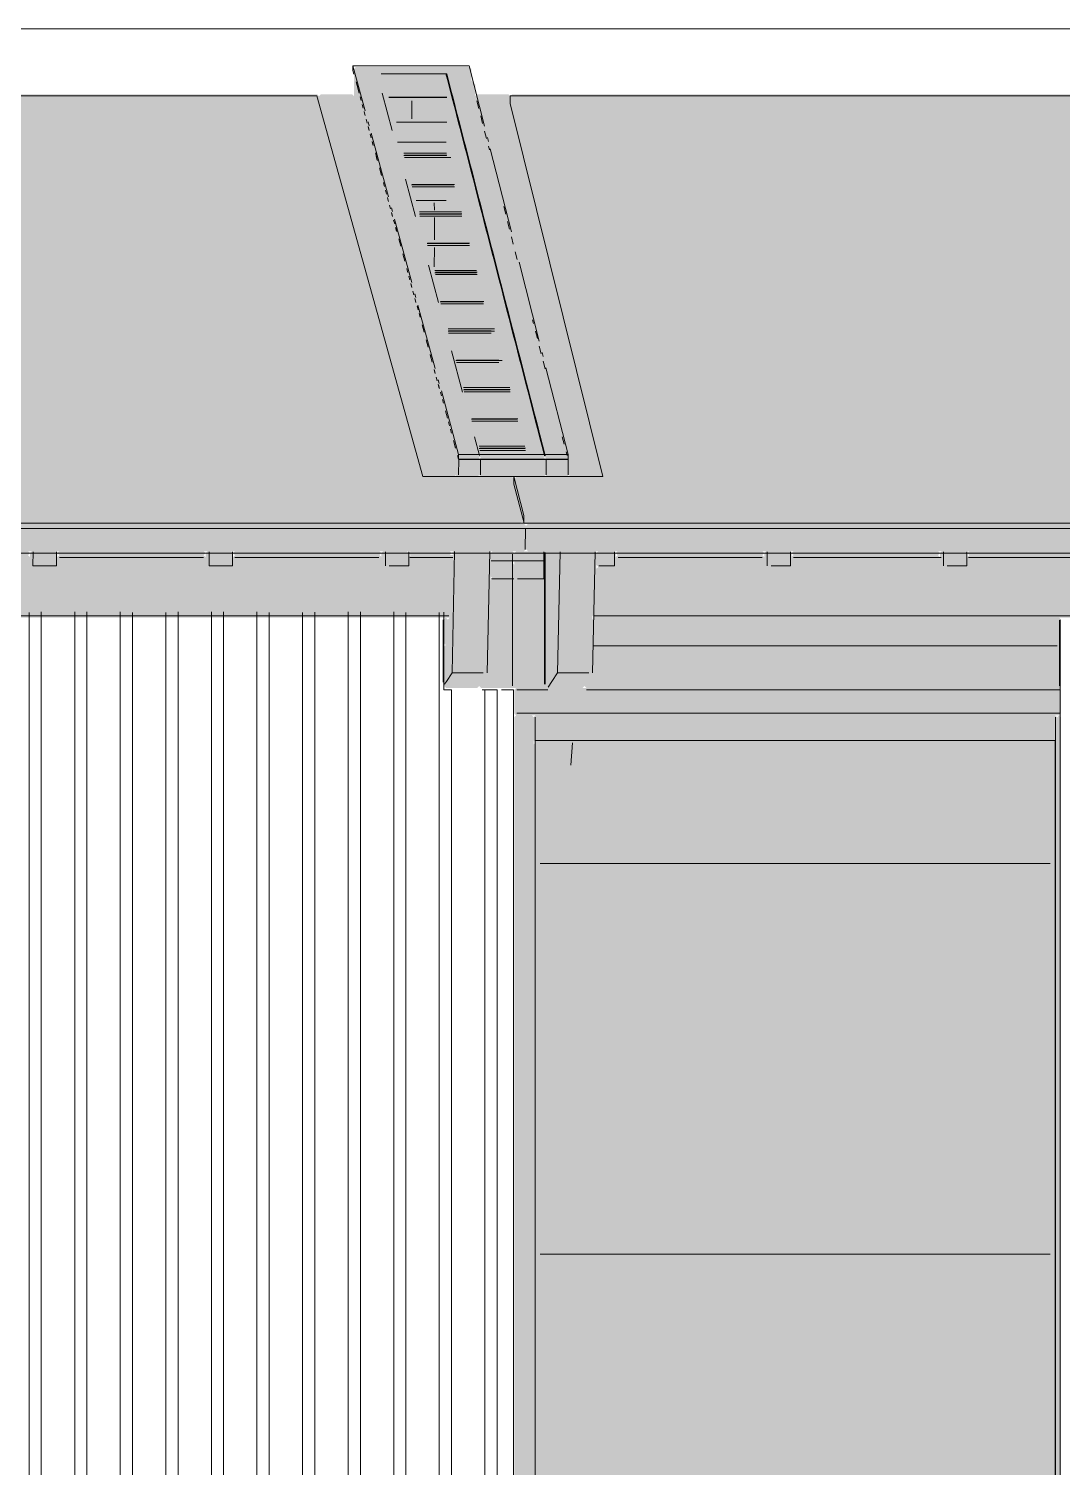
# Model space of a CAD drawing. Header units: millimetres. Extents: x 0 to 84100, y 0 to 59400.
# Drawn here: x 33531 to 36177, y 47401 to 51084 of the extents above; entities that cross this region are included whole.
import ezdxf

# ---------------------------------------------------------------- set-up
doc = ezdxf.new("R2010")
doc.units = ezdxf.units.MM
doc.layers.add('10_見えがかり', color=7, linetype='Continuous', lineweight=13)
doc.layers.add('12_見えがかり（ガラス）', color=5, linetype='Continuous', lineweight=9)

msp = doc.modelspace()

# ---------------------------------------------------------------- hatches: boundary and pattern name
at = {"layer": '10_見えがかり', "true_color": 0xbdbdbd}
for points in [[(34684.3, 49941.6), (34679.3, 49936.6), (34629.3, 49936.6), (34624.3, 49941.6), (34624.3, 49961.6), (34614.3, 49971.6), (34614.3, 50001.6), (34604.3, 50011.6), (34604.3, 50041.6), (34594.3, 50051.6), (34594.3, 50071.6), (34584.3, 50081.6), (34584.3, 50111.6), (34574.3, 50121.6), (34574.3, 50151.6), (34564.3, 50161.6), (34564.3, 50181.6), (34554.3, 50191.6), (34554.3, 50221.6), (34544.3, 50231.6), (34544.3, 50261.6), (34534.3, 50271.6), (34534.3, 50291.6), (34524.3, 50301.6), (34524.3, 50331.6), (34514.3, 50341.6), (34514.3, 50371.6), (34504.3, 50381.6), (34504.3, 50401.6), (34494.3, 50411.6), (34494.3, 50441.6), (34484.3, 50451.6), (34484.3, 50481.6), (34474.3, 50491.6), (34474.3, 50511.6), (34464.3, 50521.6), (34464.3, 50551.6), (34454.3, 50561.6), (34454.3, 50591.6), (34444.3, 50601.6), (34444.3, 50621.6), (34434.3, 50631.6), (34434.3, 50661.6), (34424.3, 50671.6), (34424.3, 50701.6), (34414.3, 50711.6), (34414.3, 50731.6), (34404.3, 50741.6), (34404.3, 50771.6), (34394.3, 50781.6), (34394.3, 50811.6), (34384.3, 50821.6), (34384.3, 50841.6), (34374.3, 50851.6), (34374.3, 50881.6), (34364.3, 50891.6), (34364.3, 50951.6), (34374.3, 50941.6), (34374.3, 50911.6), (34384.3, 50901.6), (34384.3, 50881.6), (34394.3, 50871.6), (34394.3, 50841.6), (34404.3, 50831.6), (34404.3, 50801.6), (34414.3, 50791.6), (34414.3, 50771.6), (34424.3, 50761.6), (34424.3, 50731.6), (34434.3, 50721.6), (34434.3, 50691.6), (34444.3, 50681.6), (34444.3, 50661.6), (34454.3, 50651.6), (34454.3, 50621.6), (34464.3, 50611.6), (34464.3, 50581.6), (34474.3, 50571.6), (34474.3, 50551.6), (34484.3, 50541.6), (34484.3, 50511.6), (34494.3, 50501.6), (34494.3, 50471.6), (34504.3, 50461.6), (34504.3, 50441.6), (34514.3, 50431.6), (34514.3, 50401.6), (34524.3, 50391.6), (34524.3, 50361.6), (34534.3, 50351.6), (34534.3, 50331.6), (34544.3, 50321.6), (34544.3, 50291.6), (34554.3, 50281.6), (34554.3, 50251.6), (34564.3, 50241.6), (34564.3, 50221.6), (34574.3, 50211.6), (34574.3, 50181.6), (34584.3, 50171.6), (34584.3, 50141.6), (34594.3, 50131.6), (34594.3, 50111.6), (34604.3, 50101.6), (34604.3, 50071.6), (34614.3, 50061.6), (34614.3, 50031.6), (34624.3, 50021.6), (34624.3, 49991.6), (34629.3, 49986.6), (34684.3, 49986.6)], [(34274.3, 50911.6), (34274.3, 50881.6), (34284.3, 50871.6), (34284.3, 50841.6), (34294.3, 50831.6), (34294.3, 50811.6), (34304.3, 50801.6), (34304.3, 50771.6), (34314.3, 50761.6), (34314.3, 50731.6), (34324.3, 50721.6), (34324.3, 50701.6), (34334.3, 50691.6), (34334.3, 50661.6), (34344.3, 50651.6), (34344.3, 50631.6), (34354.3, 50621.6), (34354.3, 50591.6), (34364.3, 50581.6), (34364.3, 50551.6), (34374.3, 50541.6), (34374.3, 50521.6), (34384.3, 50511.6), (34384.3, 50481.6), (34394.3, 50471.6), (34394.3, 50451.6), (34404.3, 50441.6), (34404.3, 50411.6), (34414.3, 50401.6), (34414.3, 50371.6), (34424.3, 50361.6), (34424.3, 50341.6), (34434.3, 50331.6), (34434.3, 50301.6), (34444.3, 50291.6), (34444.3, 50271.6), (34454.3, 50261.6), (34454.3, 50231.6), (34464.3, 50221.6), (34464.3, 50191.6), (34474.3, 50181.6), (34474.3, 50161.6), (34484.3, 50151.6), (34484.3, 50121.6), (34494.3, 50111.6), (34494.3, 50091.6), (34504.3, 50081.6), (34504.3, 50051.6), (34514.3, 50041.6), (34514.3, 50011.6), (34524.3, 50001.6), (34524.3, 49981.6), (34534.3, 49971.6), (34534.3, 49941.6), (34539.3, 49936.6), (34769.3, 49936.6), (34774.3, 49931.6), (34774.3, 49921.6), (34784.3, 49911.6), (34784.3, 49881.6), (34794.3, 49871.6), (34794.3, 49821.6), (34789.3, 49816.6), (32019.3, 49816.6), (32014.3, 49821.6), (32014.3, 49851.6), (32004.3, 49861.6), (32004.3, 49871.6), (31994.3, 49881.6), (31994.3, 49901.6), (31984.3, 49911.6), (31984.3, 49921.6), (31974.3, 49931.6), (31979.3, 49936.6), (32189.3, 49936.6), (32194.3, 49941.6), (32194.3, 49951.6), (32184.3, 49961.6), (32184.3, 49981.6), (32174.3, 49991.6), (32174.3, 50001.6), (32164.3, 50011.6), (32164.3, 50021.6), (32154.3, 50031.6), (32154.3, 50051.6), (32144.3, 50061.6), (32144.3, 50071.6), (32134.3, 50081.6), (32134.3, 50101.6), (32124.3, 50111.6), (32124.3, 50121.6), (32114.3, 50131.6), (32114.3, 50141.6), (32104.3, 50151.6), (32104.3, 50171.6), (32094.3, 50181.6), (32094.3, 50191.6), (32084.3, 50201.6), (32084.3, 50211.6), (32074.3, 50221.6), (32074.3, 50241.6), (32064.3, 50251.6), (32064.3, 50261.6), (32054.3, 50271.6), (32054.3, 50281.6), (32044.3, 50291.6), (32044.3, 50311.6), (32034.3, 50321.6), (32034.3, 50331.6), (32024.3, 50341.6), (32024.3, 50351.6), (32014.3, 50361.6), (32014.3, 50381.6), (32004.3, 50391.6), (32004.3, 50401.6), (31994.3, 50411.6), (31994.3, 50431.6), (31984.3, 50441.6), (31984.3, 50451.6), (31974.3, 50461.6), (31974.3, 50471.6), (31964.3, 50481.6), (31964.3, 50501.6), (31954.3, 50511.6), (31954.3, 50521.6), (31944.3, 50531.6), (31944.3, 50541.6), (31934.3, 50551.6), (31934.3, 50571.6), (31924.3, 50581.6), (31924.3, 50591.6), (31914.3, 50601.6), (31914.3, 50611.6), (31904.3, 50621.6), (31904.3, 50641.6), (31894.3, 50651.6), (31894.3, 50661.6), (31884.3, 50671.6), (31884.3, 50681.6), (31874.3, 50691.6), (31874.3, 50711.6), (31864.3, 50721.6), (31864.3, 50731.6), (31854.3, 50741.6), (31854.3, 50761.6), (31844.3, 50771.6), (31844.3, 50781.6), (31834.3, 50791.6), (31834.3, 50801.6), (31824.3, 50811.6), (31824.3, 50831.6), (31814.3, 50841.6), (31814.3, 50851.6), (31804.3, 50861.6), (31804.3, 50871.6), (31794.3, 50881.6), (31794.3, 50911.6), (31799.3, 50916.6), (34269.3, 50916.6)], [(34374.3, 50881.6), (34374.3, 50851.6), (34384.3, 50841.6), (34384.3, 50821.6), (34394.3, 50811.6), (34394.3, 50781.6), (34404.3, 50771.6), (34404.3, 50741.6), (34414.3, 50731.6), (34414.3, 50711.6), (34424.3, 50701.6), (34424.3, 50671.6), (34434.3, 50661.6), (34434.3, 50631.6), (34444.3, 50621.6), (34444.3, 50601.6), (34454.3, 50591.6), (34454.3, 50561.6), (34464.3, 50551.6), (34464.3, 50521.6), (34474.3, 50511.6), (34474.3, 50491.6), (34484.3, 50481.6), (34484.3, 50451.6), (34494.3, 50441.6), (34494.3, 50411.6), (34504.3, 50401.6), (34504.3, 50381.6), (34514.3, 50371.6), (34514.3, 50341.6), (34524.3, 50331.6), (34524.3, 50301.6), (34534.3, 50291.6), (34534.3, 50271.6), (34544.3, 50261.6), (34544.3, 50231.6), (34554.3, 50221.6), (34554.3, 50191.6), (34564.3, 50181.6), (34564.3, 50161.6), (34574.3, 50151.6), (34574.3, 50121.6), (34584.3, 50111.6), (34584.3, 50081.6), (34594.3, 50071.6), (34594.3, 50051.6), (34604.3, 50041.6), (34604.3, 50011.6), (34614.3, 50001.6), (34614.3, 49971.6), (34624.3, 49961.6), (34624.3, 49941.6), (34619.3, 49936.6), (34539.3, 49936.6), (34534.3, 49941.6), (34534.3, 49971.6), (34524.3, 49981.6), (34524.3, 50001.6), (34514.3, 50011.6), (34514.3, 50041.6), (34504.3, 50051.6), (34504.3, 50081.6), (34494.3, 50091.6), (34494.3, 50111.6), (34484.3, 50121.6), (34484.3, 50151.6), (34474.3, 50161.6), (34474.3, 50181.6), (34464.3, 50191.6), (34464.3, 50221.6), (34454.3, 50231.6), (34454.3, 50261.6), (34444.3, 50271.6), (34444.3, 50291.6), (34434.3, 50301.6), (34434.3, 50331.6), (34424.3, 50341.6), (34424.3, 50361.6), (34414.3, 50371.6), (34414.3, 50401.6), (34404.3, 50411.6), (34404.3, 50441.6), (34394.3, 50451.6), (34394.3, 50471.6), (34384.3, 50481.6), (34384.3, 50511.6), (34374.3, 50521.6), (34374.3, 50541.6), (34364.3, 50551.6), (34364.3, 50581.6), (34354.3, 50591.6), (34354.3, 50621.6), (34344.3, 50631.6), (34344.3, 50651.6), (34334.3, 50661.6), (34334.3, 50691.6), (34324.3, 50701.6), (34324.3, 50721.6), (34314.3, 50731.6), (34314.3, 50761.6), (34304.3, 50771.6), (34304.3, 50801.6), (34294.3, 50811.6), (34294.3, 50831.6), (34284.3, 50841.6), (34284.3, 50871.6), (34274.3, 50881.6), (34274.3, 50911.6), (34279.3, 50916.6), (34359.3, 50916.6), (34364.3, 50911.6), (34364.3, 50891.6)], [(34774.3, 50871.6), (34774.3, 50831.6), (34784.3, 50821.6), (34784.3, 50791.6), (34794.3, 50781.6), (34794.3, 50751.6), (34804.3, 50741.6), (34804.3, 50711.6), (34814.3, 50701.6), (34814.3, 50671.6), (34824.3, 50661.6), (34824.3, 50631.6), (34834.3, 50621.6), (34834.3, 50591.6), (34844.3, 50581.6), (34844.3, 50551.6), (34854.3, 50541.6), (34854.3, 50511.6), (34864.3, 50501.6), (34864.3, 50471.6), (34874.3, 50461.6), (34874.3, 50431.6), (34884.3, 50421.6), (34884.3, 50391.6), (34894.3, 50381.6), (34894.3, 50351.6), (34904.3, 50341.6), (34904.3, 50311.6), (34914.3, 50301.6), (34914.3, 50271.6), (34924.3, 50261.6), (34924.3, 50231.6), (34934.3, 50221.6), (34934.3, 50191.6), (34944.3, 50181.6), (34944.3, 50151.6), (34954.3, 50141.6), (34954.3, 50111.6), (34964.3, 50101.6), (34964.3, 50071.6), (34974.3, 50061.6), (34974.3, 50031.6), (34984.3, 50021.6), (34984.3, 49991.6), (34994.3, 49981.6), (34994.3, 49951.6), (35004.3, 49941.6), (34999.3, 49936.6), (34919.3, 49936.6), (34914.3, 49941.6), (34914.3, 49991.6), (34914.3, 49991.6), (34914.3, 50001.6), (34904.3, 50011.6), (34904.3, 50021.6), (34904.3, 50041.6), (34894.3, 50051.6), (34894.3, 50061.6), (34894.3, 50081.6), (34884.3, 50091.6), (34884.3, 50101.6), (34884.3, 50121.6), (34874.3, 50131.6), (34874.3, 50141.6), (34874.3, 50151.6), (34864.3, 50161.6), (34864.3, 50181.6), (34864.3, 50191.6), (34854.3, 50201.6), (34854.3, 50221.6), (34854.3, 50231.6), (34844.3, 50241.6), (34844.3, 50261.6), (34844.3, 50271.6), (34834.3, 50281.6), (34834.3, 50301.6), (34834.3, 50311.6), (34824.3, 50321.6), (34824.3, 50341.6), (34824.3, 50351.6), (34814.3, 50361.6), (34814.3, 50381.6), (34814.3, 50391.6), (34804.3, 50401.6), (34804.3, 50421.6), (34804.3, 50431.6), (34794.3, 50441.6), (34794.3, 50461.6), (34794.3, 50471.6), (34784.3, 50481.6), (34784.3, 50501.6), (34784.3, 50511.6), (34774.3, 50521.6), (34774.3, 50541.6), (34774.3, 50551.6), (34764.3, 50561.6), (34764.3, 50581.6), (34764.3, 50591.6), (34754.3, 50601.6), (34754.3, 50611.6), (34754.3, 50631.6), (34744.3, 50641.6), (34744.3, 50651.6), (34744.3, 50671.6), (34734.3, 50681.6), (34734.3, 50691.6), (34734.3, 50711.6), (34724.3, 50721.6), (34724.3, 50731.6), (34724.3, 50741.6), (34714.3, 50751.6), (34714.3, 50771.6), (34714.3, 50781.6), (34704.3, 50791.6), (34704.3, 50811.6), (34704.3, 50821.6), (34694.3, 50831.6), (34694.3, 50851.6), (34694.3, 50861.6), (34684.3, 50871.6), (34684.3, 50891.6), (34684.3, 50901.6), (34674.3, 50911.6), (34674.3, 50911.6), (34679.3, 50916.6), (34759.3, 50916.6), (34764.3, 50911.6), (34764.3, 50881.6)], [(37244.3, 50911.6), (37244.3, 50821.6), (37254.3, 50811.6), (37254.3, 50731.6), (37264.3, 50721.6), (37264.3, 50631.6), (37274.3, 50621.6), (37274.3, 50531.6), (37284.3, 50521.6), (37284.3, 50431.6), (37294.3, 50421.6), (37294.3, 50341.6), (37304.3, 50331.6), (37304.3, 50241.6), (37314.3, 50231.6), (37314.3, 50141.6), (37324.3, 50131.6), (37324.3, 50041.6), (37334.3, 50031.6), (37334.3, 49941.6), (37339.3, 49936.6), (37569.3, 49936.6), (37574.3, 49931.6), (37574.3, 49871.6), (37584.3, 49861.6), (37584.3, 49821.6), (37579.3, 49816.6), (34799.3, 49816.6), (34794.3, 49821.6), (34794.3, 49871.6), (34784.3, 49881.6), (34784.3, 49911.6), (34774.3, 49921.6), (34774.3, 49931.6), (34779.3, 49936.6), (34999.3, 49936.6), (35004.3, 49941.6), (34994.3, 49951.6), (34994.3, 49981.6), (34984.3, 49991.6), (34984.3, 50021.6), (34974.3, 50031.6), (34974.3, 50061.6), (34964.3, 50071.6), (34964.3, 50101.6), (34954.3, 50111.6), (34954.3, 50141.6), (34944.3, 50151.6), (34944.3, 50181.6), (34934.3, 50191.6), (34934.3, 50221.6), (34924.3, 50231.6), (34924.3, 50261.6), (34914.3, 50271.6), (34914.3, 50301.6), (34904.3, 50311.6), (34904.3, 50341.6), (34894.3, 50351.6), (34894.3, 50381.6), (34884.3, 50391.6), (34884.3, 50421.6), (34874.3, 50431.6), (34874.3, 50461.6), (34864.3, 50471.6), (34864.3, 50501.6), (34854.3, 50511.6), (34854.3, 50541.6), (34844.3, 50551.6), (34844.3, 50581.6), (34834.3, 50591.6), (34834.3, 50621.6), (34824.3, 50631.6), (34824.3, 50661.6), (34814.3, 50671.6), (34814.3, 50701.6), (34804.3, 50711.6), (34804.3, 50741.6), (34794.3, 50751.6), (34794.3, 50781.6), (34784.3, 50791.6), (34784.3, 50821.6), (34774.3, 50831.6), (34774.3, 50871.6), (34764.3, 50881.6), (34764.3, 50911.6), (34769.3, 50916.6), (37239.3, 50916.6)], [(34854.3, 49981.6), (34854.3, 49941.6), (34849.3, 49936.6), (34689.3, 49936.6), (34684.3, 49941.6), (34684.3, 49981.6), (34689.3, 49986.6), (34849.3, 49986.6)], [(34914.3, 49941.6), (34909.3, 49936.6), (34859.3, 49936.6), (34854.3, 49941.6), (34854.3, 49986.6), (34909.3, 49986.6), (34914.3, 49991.6)], [(34799.3, 49746.6), (34719.3, 49746.6), (32109.3, 49746.6), (32029.3, 49746.6), (32024.3, 49751.6), (32024.3, 49811.6), (32029.3, 49816.6), (34799.3, 49816.6), (34804.3, 49811.6), (34804.3, 49751.6)], [(37579.3, 49746.6), (37499.3, 49746.6), (34889.3, 49746.6), (34809.3, 49746.6), (34804.3, 49751.6), (34804.3, 49811.6), (34809.3, 49816.6), (37579.3, 49816.6), (37584.3, 49811.6), (37584.3, 49751.6)], [(34624.3, 49731.6), (34624.3, 49641.6), (34614.3, 49631.6), (34614.3, 49581.6), (34609.3, 49576.6), (33359.3, 49576.6), (32199.3, 49576.6), (32194.3, 49581.6), (32194.3, 49681.6), (32204.3, 49691.6), (32204.3, 49701.6), (32209.3, 49706.6), (32239.3, 49706.6), (32244.3, 49711.6), (32244.3, 49731.6), (32249.3, 49736.6), (32629.3, 49736.6), (32634.3, 49731.6), (32634.3, 49711.6), (32639.3, 49706.6), (32699.3, 49706.6), (32704.3, 49711.6), (32704.3, 49731.6), (32709.3, 49736.6), (33079.3, 49736.6), (33084.3, 49731.6), (33084.3, 49721.6), (33099.3, 49706.6), (33149.3, 49706.6), (33154.3, 49711.6), (33154.3, 49731.6), (33159.3, 49736.6), (33529.3, 49736.6), (33534.3, 49731.6), (33534.3, 49721.6), (33549.3, 49706.6), (33599.3, 49706.6), (33604.3, 49711.6), (33604.3, 49731.6), (33609.3, 49736.6), (33979.3, 49736.6), (33984.3, 49731.6), (33984.3, 49721.6), (33999.3, 49706.6), (34049.3, 49706.6), (34054.3, 49711.6), (34054.3, 49731.6), (34059.3, 49736.6), (34429.3, 49736.6), (34444.3, 49721.6), (34444.3, 49711.6), (34449.3, 49706.6), (34499.3, 49706.6), (34504.3, 49711.6), (34504.3, 49731.6), (34509.3, 49736.6), (34619.3, 49736.6)], [(33154.3, 49741.6), (33159.3, 49746.6), (33529.3, 49746.6), (33534.3, 49741.6), (33529.3, 49736.6), (33159.3, 49736.6)], [(33604.3, 49741.6), (33604.3, 49711.6), (33599.3, 49706.6), (33549.3, 49706.6), (33534.3, 49721.6), (33534.3, 49741.6), (33539.3, 49746.6), (33599.3, 49746.6)], [(33609.3, 49736.6), (33604.3, 49741.6), (33609.3, 49746.6), (33979.3, 49746.6), (33984.3, 49741.6), (33979.3, 49736.6)], [(34054.3, 49741.6), (34054.3, 49711.6), (34049.3, 49706.6), (33999.3, 49706.6), (33984.3, 49721.6), (33984.3, 49741.6), (33989.3, 49746.6), (34049.3, 49746.6)], [(34054.3, 49741.6), (34059.3, 49746.6), (34429.3, 49746.6), (34434.3, 49741.6), (34429.3, 49736.6), (34059.3, 49736.6)], [(34504.3, 49741.6), (34504.3, 49711.6), (34499.3, 49706.6), (34449.3, 49706.6), (34444.3, 49711.6), (34444.3, 49721.6), (34434.3, 49731.6), (34434.3, 49741.6), (34439.3, 49746.6), (34499.3, 49746.6)], [(34504.3, 49741.6), (34509.3, 49746.6), (34609.3, 49746.6), (34614.3, 49741.6), (34609.3, 49736.6), (34509.3, 49736.6)], [(34719.3, 49676.6), (34714.3, 49681.6), (34714.3, 49721.6), (34719.3, 49716.6), (34769.3, 49716.6), (34774.3, 49711.6), (34774.3, 49676.6)], [(37404.3, 49731.6), (37404.3, 49581.6), (37399.3, 49576.6), (36169.3, 49576.6), (34979.3, 49576.6), (34974.3, 49581.6), (34974.3, 49641.6), (34984.3, 49651.6), (34984.3, 49701.6), (34989.3, 49706.6), (35029.3, 49706.6), (35034.3, 49711.6), (35034.3, 49731.6), (35039.3, 49736.6), (35409.3, 49736.6), (35424.3, 49721.6), (35424.3, 49711.6), (35429.3, 49706.6), (35479.3, 49706.6), (35484.3, 49711.6), (35484.3, 49731.6), (35489.3, 49736.6), (35859.3, 49736.6), (35874.3, 49721.6), (35874.3, 49711.6), (35879.3, 49706.6), (35929.3, 49706.6), (35934.3, 49711.6), (35934.3, 49731.6), (35939.3, 49736.6), (36319.3, 49736.6), (36324.3, 49731.6), (36324.3, 49711.6), (36329.3, 49706.6), (36379.3, 49706.6), (36384.3, 49711.6), (36384.3, 49731.6), (36389.3, 49736.6), (36769.3, 49736.6), (36774.3, 49731.6), (36774.3, 49711.6), (36779.3, 49706.6), (36829.3, 49706.6), (36834.3, 49711.6), (36834.3, 49731.6), (36839.3, 49736.6), (37219.3, 49736.6), (37224.3, 49731.6), (37224.3, 49711.6), (37229.3, 49706.6), (37279.3, 49706.6), (37284.3, 49711.6), (37284.3, 49731.6), (37289.3, 49736.6), (37399.3, 49736.6)], [(35034.3, 49741.6), (35034.3, 49711.6), (35029.3, 49706.6), (34989.3, 49706.6), (34984.3, 49711.6), (34984.3, 49741.6), (34989.3, 49746.6), (35029.3, 49746.6)], [(35039.3, 49736.6), (35034.3, 49741.6), (35039.3, 49746.6), (35409.3, 49746.6), (35414.3, 49741.6), (35409.3, 49736.6)], [(35484.3, 49741.6), (35484.3, 49711.6), (35479.3, 49706.6), (35429.3, 49706.6), (35424.3, 49711.6), (35424.3, 49721.6), (35414.3, 49731.6), (35414.3, 49741.6), (35419.3, 49746.6), (35479.3, 49746.6)], [(35484.3, 49741.6), (35489.3, 49746.6), (35859.3, 49746.6), (35864.3, 49741.6), (35859.3, 49736.6), (35489.3, 49736.6)], [(35934.3, 49741.6), (35934.3, 49711.6), (35929.3, 49706.6), (35879.3, 49706.6), (35874.3, 49711.6), (35874.3, 49721.6), (35864.3, 49731.6), (35864.3, 49741.6), (35869.3, 49746.6), (35929.3, 49746.6)], [(35934.3, 49741.6), (35939.3, 49746.6), (36309.3, 49746.6), (36314.3, 49741.6), (36309.3, 49736.6), (35939.3, 49736.6)], [(34604.3, 49511.6), (34599.3, 49506.6), (34594.3, 49511.6), (34594.3, 49571.6), (34599.3, 49576.6), (34604.3, 49571.6)]]:
    msp.add_hatch(color=8, dxfattribs=at).paths.add_polyline_path(points)
at = {"layer": '10_見えがかり', "true_color": 0xe9dcc4}
for points in [[(34714.3, 49741.6), (34714.3, 49721.6), (34714.3, 49641.6), (34704.3, 49631.6), (34704.3, 49431.6), (34694.3, 49421.6), (34694.3, 49411.6), (34679.3, 49396.6), (34599.3, 49396.6), (34594.3, 49401.6), (34594.3, 49501.6), (34604.3, 49511.6), (34604.3, 49571.6), (34614.3, 49581.6), (34614.3, 49631.6), (34624.3, 49641.6), (34624.3, 49731.6), (34614.3, 49741.6), (34619.3, 49746.6), (34709.3, 49746.6)], [(34974.3, 49641.6), (34974.3, 49571.6), (34974.3, 49431.6), (34964.3, 49421.6), (34964.3, 49411.6), (34949.3, 49396.6), (34859.3, 49396.6), (34874.3, 49411.6), (34874.3, 49421.6), (34884.3, 49431.6), (34884.3, 49631.6), (34894.3, 49641.6), (34894.3, 49741.6), (34889.3, 49746.6), (34979.3, 49746.6), (34984.3, 49741.6), (34984.3, 49651.6)], [(34689.3, 49396.6), (34684.3, 49401.6), (34694.3, 49411.6), (34694.3, 49421.6), (34704.3, 49431.6), (34704.3, 49631.6), (34714.3, 49641.6), (34714.3, 49671.6), (34719.3, 49676.6), (34774.3, 49676.6), (34774.3, 49401.6), (34779.3, 49396.6)], [(36174.3, 49391.6), (36174.3, 49331.6), (36169.3, 49326.6), (34779.3, 49326.6), (34774.3, 49331.6), (34774.3, 49391.6), (34779.3, 49396.6), (34859.3, 49396.6), (34959.3, 49396.6), (36169.3, 49396.6)], [(34824.3, 49321.6), (34824.3, 49251.6), (34824.3, 47041.6), (34824.3, 46951.6), (34819.3, 46946.6), (34779.3, 46946.6), (34774.3, 46951.6), (34774.3, 49321.6), (34779.3, 49326.6), (34819.3, 49326.6)], [(36164.3, 49321.6), (36164.3, 49261.6), (36159.3, 49256.6), (34829.3, 49256.6), (34824.3, 49261.6), (34824.3, 49321.6), (34829.3, 49326.6), (36159.3, 49326.6)], [(36174.3, 49321.6), (36174.3, 46951.6), (36169.3, 46946.6), (36164.3, 46951.6), (36164.3, 47031.6), (36159.3, 47036.6), (36164.3, 47041.6), (36164.3, 49251.6), (36159.3, 49256.6), (36164.3, 49261.6), (36164.3, 49321.6), (36169.3, 49326.6)]]:
    msp.add_hatch(color=8, dxfattribs=at).paths.add_polyline_path(points)
at = {"layer": '12_見えがかり（ガラス）', "true_color": 0xdce9f2}
for points in [[(34659.3, 50986.6), (34664.3, 50981.6), (34664.3, 50951.6), (34674.3, 50941.6), (34674.3, 50911.6), (34684.3, 50901.6), (34684.3, 50871.6), (34694.3, 50861.6), (34694.3, 50831.6), (34704.3, 50821.6), (34704.3, 50791.6), (34714.3, 50781.6), (34714.3, 50751.6), (34724.3, 50741.6), (34724.3, 50721.6), (34734.3, 50711.6), (34734.3, 50681.6), (34744.3, 50671.6), (34744.3, 50641.6), (34754.3, 50631.6), (34754.3, 50601.6), (34764.3, 50591.6), (34764.3, 50561.6), (34774.3, 50551.6), (34774.3, 50521.6), (34784.3, 50511.6), (34784.3, 50481.6), (34794.3, 50471.6), (34794.3, 50441.6), (34804.3, 50431.6), (34804.3, 50401.6), (34814.3, 50391.6), (34814.3, 50361.6), (34824.3, 50351.6), (34824.3, 50321.6), (34834.3, 50311.6), (34834.3, 50281.6), (34844.3, 50271.6), (34844.3, 50241.6), (34854.3, 50231.6), (34854.3, 50201.6), (34864.3, 50191.6), (34864.3, 50161.6), (34874.3, 50151.6), (34874.3, 50131.6), (34884.3, 50121.6), (34884.3, 50091.6), (34894.3, 50081.6), (34894.3, 50051.6), (34904.3, 50041.6), (34904.3, 50011.6), (34914.3, 50001.6), (34914.3, 49991.6), (34909.3, 49986.6), (34629.3, 49986.6), (34624.3, 49991.6), (34624.3, 50021.6), (34614.3, 50031.6), (34614.3, 50061.6), (34604.3, 50071.6), (34604.3, 50101.6), (34594.3, 50111.6), (34594.3, 50131.6), (34584.3, 50141.6), (34584.3, 50171.6), (34574.3, 50181.6), (34574.3, 50211.6), (34564.3, 50221.6), (34564.3, 50241.6), (34554.3, 50251.6), (34554.3, 50281.6), (34544.3, 50291.6), (34544.3, 50321.6), (34534.3, 50331.6), (34534.3, 50351.6), (34524.3, 50361.6), (34524.3, 50391.6), (34514.3, 50401.6), (34514.3, 50431.6), (34504.3, 50441.6), (34504.3, 50461.6), (34494.3, 50471.6), (34494.3, 50501.6), (34484.3, 50511.6), (34484.3, 50541.6), (34474.3, 50551.6), (34474.3, 50571.6), (34464.3, 50581.6), (34464.3, 50611.6), (34454.3, 50621.6), (34454.3, 50651.6), (34444.3, 50661.6), (34444.3, 50681.6), (34434.3, 50691.6), (34434.3, 50721.6), (34424.3, 50731.6), (34424.3, 50761.6), (34414.3, 50771.6), (34414.3, 50791.6), (34404.3, 50801.6), (34404.3, 50831.6), (34394.3, 50841.6), (34394.3, 50871.6), (34384.3, 50881.6), (34384.3, 50901.6), (34374.3, 50911.6), (34374.3, 50941.6), (34364.3, 50951.6), (34364.3, 50981.6), (34369.3, 50986.6)], [(34769.3, 49746.6), (34774.3, 49741.6), (34774.3, 49721.6), (34769.3, 49716.6), (34719.3, 49716.6), (34714.3, 49721.6), (34714.3, 49741.6), (34719.3, 49746.6)], [(34894.3, 49741.6), (34894.3, 49641.6), (34884.3, 49631.6), (34884.3, 49431.6), (34874.3, 49421.6), (34874.3, 49411.6), (34859.3, 49396.6), (34779.3, 49396.6), (34774.3, 49401.6), (34774.3, 49741.6), (34779.3, 49746.6), (34889.3, 49746.6)], [(36174.3, 49571.6), (36174.3, 49401.6), (36169.3, 49396.6), (34959.3, 49396.6), (34954.3, 49401.6), (34964.3, 49411.6), (34964.3, 49421.6), (34974.3, 49431.6), (34974.3, 49571.6), (34979.3, 49576.6), (36169.3, 49576.6)], [(36159.3, 49256.6), (36164.3, 49251.6), (36164.3, 47041.6), (36159.3, 47036.6), (34829.3, 47036.6), (34824.3, 47041.6), (34824.3, 49251.6), (34829.3, 49256.6)]]:
    msp.add_hatch(color=8, dxfattribs=at).paths.add_polyline_path(points)

# ---------------------------------------------------------------- linework, layer by layer
at = {"layer": '10_見えがかり'}
for points in [[(31535.7, 51084.2), (34510.1, 51084.2)], [(34510.1, 51084.2), (37485.4, 51084.2)], [(34369.2, 50948.1), (34371.8, 50938.6)], [(34601.6, 50968.5), (34433.1, 50968.5)], [(34601.5, 50968.9), (34599.5, 50968.9)], [(34599.5, 50968.9), (34604.9, 50948)], [(34601.5, 50968.9), (34606.8, 50948)], [(34601.9, 50967.2), (34853.5, 49991.5)], [(34604.9, 50948), (34610.3, 50927.2)], [(34606.8, 50948), (34612.2, 50927.2)], [(32198.7, 49938), (31793.8, 50893.1), (31793.8, 50912.9), (34269, 50912.9), (34539.8, 49938), (34773, 49938), (34799.1, 49838), (34799, 49818.2), (34695, 49818.1), (32119.8, 49818.1), (32017.8, 49818.2), (31973.9, 49918.1), (31974, 49938), (32198.7, 49938)], [(34374.4, 50929), (34377, 50919.4)], [(34379.6, 50909.9), (34382.2, 50900.3)], [(34462, 50823.7), (34436.3, 50919.4)], [(34601.5, 50908.9), (34452.8, 50908.9)], [(34453, 50908.5), (34512.4, 50908.5)], [(34512.3, 50908.5), (34601.6, 50908.5)], [(34610.3, 50927.2), (34615.6, 50906.3)], [(34612.2, 50927.2), (34617.6, 50906.3)], [(34615.6, 50906.3), (34621, 50885.4)], [(34617.6, 50906.3), (34623, 50885.4)], [(34683.5, 50880.2), (34678.6, 50899.5)], [(35001.4, 49938), (34764, 50893.1), (34764, 50912.9), (37240, 50912.9), (37339.6, 49938), (37572.9, 49938), (37581.4, 49838), (37581.4, 49818.2), (37477.4, 49818.1), (34903.2, 49818.1), (34799.3, 49818.2), (34773, 49918.1), (34773, 49938), (35001.4, 49938)], [(34384.8, 50890.7), (34387.4, 50881.1)], [(34390, 50871.6), (34392.6, 50862)], [(34512.3, 50854), (34512.4, 50899.4)], [(34512.3, 50854), (34512.3, 50899.4)], [(34621, 50885.4), (34626.4, 50864.5)], [(34623, 50885.4), (34628.4, 50864.5)], [(34626.4, 50864.5), (34631.8, 50843.7)], [(34628.4, 50864.5), (34633.8, 50843.7)], [(34395.2, 50852.4), (34397.8, 50842.9)], [(34400.4, 50833.3), (34403, 50823.7)], [(34472.6, 50844.9), (34512.3, 50844.9)], [(34601.5, 50844.9), (34512.3, 50844.9)], [(34631.8, 50843.7), (34637.2, 50822.8)], [(34633.8, 50843.7), (34639.1, 50822.8)], [(34693.3, 50841.6), (34688.4, 50860.9)], [(34405.6, 50814.2), (34408.2, 50804.6)], [(34410.8, 50795), (34413.4, 50785.5)], [(34600.1, 50793.9), (34475.5, 50793.9)], [(34637.2, 50822.8), (34642.6, 50801.9)], [(34639.1, 50822.8), (34644.5, 50801.9)], [(34642.6, 50801.9), (34647.9, 50781)], [(34644.5, 50801.9), (34649.9, 50781)], [(34703.1, 50802.9), (34698.2, 50822.3)], [(34418.7, 50766.3), (34423.9, 50747.2)], [(34600.4, 50765.7), (34491.6, 50765.7)], [(34491.6, 50759.7), (34600.4, 50759.7)], [(34601.7, 50760.7), (34492.9, 50760.7)], [(34611.6, 50754.7), (34492.9, 50754.7)], [(34647.9, 50781), (34653.3, 50760.2)], [(34649.9, 50781), (34655.3, 50760.2)], [(34653.3, 50760.2), (34658.7, 50739.3)], [(34655.3, 50760.2), (34660.7, 50739.3)], [(34710.5, 50774), (34708.1, 50783.6)], [(34429.1, 50728.1), (34434.3, 50708.9)], [(34658.7, 50739.3), (34664.1, 50718.4)], [(34660.7, 50739.3), (34666.1, 50718.4)], [(34664.1, 50718.4), (34669.5, 50697.5)], [(34666.1, 50718.4), (34671.4, 50697.5)], [(34439.5, 50689.8), (34442.1, 50680.2)], [(34521.1, 50603.7), (34495.4, 50699.4)], [(34511.4, 50684.7), (34619.8, 50684.7)], [(34621.1, 50685.7), (34512.8, 50685.7)], [(34621.1, 50679.7), (34512.8, 50679.7)], [(34669.5, 50697.5), (34674.9, 50676.7)], [(34671.4, 50697.5), (34676.8, 50676.7)], [(34444.7, 50670.7), (34447.3, 50661.1)], [(34449.9, 50651.5), (34452.5, 50642)], [(34599.8, 50644.9), (34523.2, 50644.9)], [(34674.9, 50676.7), (34680.3, 50655.8)], [(34676.8, 50676.7), (34682.2, 50655.8)], [(34680.3, 50655.8), (34685.6, 50634.9)], [(34682.2, 50655.8), (34687.6, 50634.9)], [(34455.1, 50632.4), (34457.7, 50622.8)], [(34460.3, 50613.3), (34462.9, 50603.7)], [(34639.2, 50615.7), (34531.3, 50615.7)], [(34531.3, 50609.7), (34639.1, 50609.7)], [(34640.4, 50610.7), (34532.6, 50610.7)], [(34569.6, 50638.6), (34569.7, 50619.7)], [(34685.6, 50634.9), (34691, 50614)], [(34687.6, 50634.9), (34693, 50614)], [(34691, 50614), (34696.4, 50593.2)], [(34693, 50614), (34698.3, 50593.2)], [(34752.3, 50609.7), (34747.4, 50629.1)], [(34465.5, 50594.1), (34468.1, 50584.6)], [(34470.7, 50575), (34473.3, 50565.4)], [(34640.4, 50604.7), (34532.6, 50604.7)], [(34569.7, 50600.7), (34569.9, 50543.7)], [(34696.4, 50593.2), (34701.8, 50572.3)], [(34698.3, 50593.2), (34703.7, 50572.3)], [(34701.8, 50572.3), (34707.2, 50551.4)], [(34703.7, 50572.3), (34709.1, 50551.4)], [(34762.1, 50571.1), (34757.2, 50590.4)], [(34478.5, 50546.3), (34483.7, 50527.2)], [(34551.2, 50534.7), (34658.5, 50534.7)], [(34659.8, 50535.7), (34552.5, 50535.7)], [(34707.2, 50551.4), (34712.6, 50530.5)], [(34709.1, 50551.4), (34714.5, 50530.5)], [(34771.9, 50532.5), (34767, 50551.8)], [(34488.9, 50508), (34494.1, 50488.9)], [(34659.8, 50529.7), (34552.5, 50529.7)], [(34569.8, 50523.9), (34569.6, 50474.3)], [(34712.6, 50530.5), (34718, 50509.7)], [(34714.5, 50530.5), (34719.9, 50509.7)], [(34718, 50509.7), (34723.3, 50488.8)], [(34719.9, 50509.7), (34725.3, 50488.8)], [(34781.8, 50493.8), (34776.9, 50513.1)], [(34499.3, 50469.8), (34501.9, 50460.2)], [(34580.1, 50383.6), (34554.4, 50479.3)], [(34677.9, 50465.7), (34571, 50465.7)], [(34571, 50459.7), (34677.9, 50459.7)], [(34679.2, 50460.7), (34572.4, 50460.7)], [(34723.3, 50488.8), (34728.7, 50467.9)], [(34725.3, 50488.8), (34730.6, 50467.9)], [(34728.7, 50467.9), (34734.1, 50447)], [(34730.6, 50467.9), (34736, 50447)], [(34504.5, 50450.6), (34507.1, 50441.1)], [(34509.7, 50431.5), (34512.3, 50421.9)], [(34679.2, 50454.7), (34572.4, 50454.7)], [(34734.1, 50447), (34739.5, 50426.2)], [(34736, 50447), (34741.4, 50426.2)], [(34739.5, 50426.2), (34744.9, 50405.3)], [(34741.4, 50426.2), (34746.8, 50405.3)], [(34514.9, 50412.4), (34517.5, 50402.8)], [(34520.1, 50393.2), (34522.7, 50383.6)], [(34585, 50384.7), (34694.7, 50384.7)], [(34696, 50385.7), (34586.4, 50385.7)], [(34744.9, 50405.3), (34750.3, 50384.4)], [(34746.8, 50405.3), (34752.2, 50384.4)], [(34750.3, 50384.4), (34755.6, 50363.5)], [(34752.2, 50384.4), (34757.6, 50363.5)], [(34525.3, 50374.1), (34527.9, 50364.5)], [(34530.5, 50354.9), (34533.1, 50345.4)], [(34695.9, 50379.7), (34586.4, 50379.7)], [(34755.6, 50363.5), (34761, 50342.7)], [(34757.6, 50363.5), (34762.9, 50342.7)], [(34538.3, 50326.2), (34543.5, 50307.1)], [(34724, 50315.7), (34604.9, 50315.7)], [(34715.4, 50310.7), (34606.3, 50310.7)], [(34761, 50342.7), (34766.4, 50321.8)], [(34762.9, 50342.7), (34768.3, 50321.8)], [(34766.4, 50321.8), (34771.8, 50300.9)], [(34768.3, 50321.8), (34773.7, 50300.9)], [(34823.5, 50329.6), (34821.1, 50339.2)], [(34833.4, 50290.9), (34828.5, 50310.3)], [(34548.7, 50288), (34553.9, 50268.8)], [(34604.9, 50309.7), (34724, 50309.7)], [(34715.3, 50304.7), (34606.3, 50304.7)], [(34771.8, 50300.9), (34777.2, 50280)], [(34773.7, 50300.9), (34779.1, 50280)], [(34777.2, 50280), (34782.6, 50259.2)], [(34779.1, 50280), (34784.5, 50259.2)], [(34559.1, 50249.7), (34564.3, 50230.6)], [(34641.7, 50154), (34613.5, 50259.3)], [(34782.6, 50259.2), (34788, 50238.3)], [(34784.5, 50259.2), (34789.9, 50238.3)], [(34788, 50238.3), (34793.3, 50217.4)], [(34789.9, 50238.3), (34795.2, 50217.4)], [(34843.2, 50252.3), (34838.3, 50271.6)], [(34569.5, 50211.4), (34572.1, 50201.9)], [(34624.8, 50234.7), (34743.3, 50234.7)], [(34734.7, 50229.7), (34626.1, 50229.7)], [(34734.7, 50235.7), (34626.2, 50235.7)], [(34793.3, 50217.4), (34798.7, 50196.5)], [(34795.2, 50217.4), (34800.6, 50196.5)], [(34853, 50213.7), (34848.1, 50233)], [(34574.7, 50192.3), (34577.3, 50182.7)], [(34579.9, 50173.2), (34582.5, 50163.6)], [(34762.7, 50165.7), (34644.7, 50165.7)], [(34798.7, 50196.5), (34804.1, 50175.7)], [(34800.6, 50196.5), (34806, 50175.7)], [(34804.1, 50175.7), (34809.5, 50154.8)], [(34806, 50175.7), (34811.4, 50154.8)], [(34585.1, 50154), (34587.7, 50144.5)], [(34590.3, 50134.9), (34592.9, 50125.3)], [(34644.7, 50159.7), (34762.7, 50159.7)], [(34764, 50160.7), (34646, 50160.7)], [(34764, 50154.7), (34646, 50154.7)], [(34809.5, 50154.8), (34814.9, 50133.9)], [(34811.4, 50154.8), (34816.8, 50133.9)], [(34814.9, 50133.9), (34824.3, 50097.2)], [(34816.8, 50133.9), (34826.2, 50097.2)], [(34598.1, 50106.2), (34603.3, 50087.1)], [(34824.3, 50097.2), (34829.8, 50076)], [(34826.2, 50097.2), (34831.7, 50076)], [(34605.9, 50077.5), (34608.5, 50067.9)], [(34611.1, 50058.4), (34613.7, 50048.8)], [(34664.6, 50084.7), (34782, 50084.7)], [(34783.3, 50085.7), (34665.9, 50085.7)], [(34783.3, 50079.7), (34665.9, 50079.7)], [(34829.8, 50076), (34835.3, 50054.8)], [(34831.7, 50076), (34837.2, 50054.8)], [(34835.3, 50054.8), (34840.8, 50033.5)], [(34837.2, 50054.8), (34842.6, 50033.5)], [(34618.9, 50029.7), (34624.2, 50010.5)], [(34685.4, 49991.4), (34672.6, 50039.2)], [(34801.4, 50015.7), (34684.5, 50015.7)], [(34840.8, 50033.5), (34846.2, 50012.3)], [(34842.6, 50033.5), (34848.1, 50012.3)], [(34902.2, 50020.5), (34897.2, 50039.8)], [(34629.4, 49991.4), (34632, 49981.8)], [(34631.9, 49942.1), (34632, 49981.8)], [(34688, 49981.8), (34632, 49981.8)], [(34684.5, 50009.7), (34801.4, 50009.7)], [(34802.7, 50010.7), (34685.8, 50010.7)], [(34802.7, 50004.7), (34685.8, 50004.7)], [(34687.9, 49942.1), (34688, 49981.8)], [(34687.9, 49942.1), (34688, 49981.8)], [(34856, 49981.8), (34688, 49981.8)], [(34846.2, 50012.3), (34851.7, 49991.1)], [(34848.1, 50012.3), (34853.6, 49991.1)], [(34855.9, 49942.1), (34856, 49981.8)], [(34855.9, 49942.1), (34856, 49981.8)], [(34912, 49981.8), (34856, 49981.8)], [(34909.5, 49991.5), (34907.1, 50001.1)], [(34911.9, 49942.1), (34912, 49981.8)], [(32023.5, 49805.1), (34802.7, 49805.1)], [(34802.6, 49750.7), (34802.7, 49805.1)], [(34802.6, 49750.7), (34802.7, 49805.1)], [(34802.7, 49805.1), (37582.8, 49805.1)], [(32023.4, 49741.6), (34802.6, 49741.6)], [(33542.1, 49709.1), (33542.2, 49744.8)], [(33602.1, 49709.1), (33602.2, 49744.8)], [(33610.2, 49730.7), (33979, 49730.7)], [(33993.1, 49709.1), (33993.2, 49744.8)], [(34053.1, 49709.1), (34053.2, 49744.8)], [(34058.7, 49730.7), (34427.5, 49730.7)], [(34444.2, 49709.1), (34444.3, 49744.8)], [(34504.1, 49709.1), (34504.2, 49744.8)], [(34507.2, 49730.7), (34616.9, 49730.7)], [(34621.7, 49745.5), (34614.9, 49434.8)], [(34711.7, 49745.5), (34704.9, 49434.8)], [(34802.6, 49741.6), (37582.7, 49741.6)], [(34849.8, 49675.7), (34850, 49745.3)], [(34851.7, 49406.2), (34851.7, 49743.3)], [(34853.6, 49406.2), (34853.6, 49743.3)], [(34891.6, 49745.4), (34884.9, 49434.8)], [(34981.6, 49745.4), (34974.8, 49434.8)], [(35030.6, 49709.1), (35030.6, 49744.8)], [(35040.1, 49730.7), (35409, 49730.7)], [(35421.7, 49709.1), (35421.8, 49744.8)], [(35481.7, 49709.1), (35481.8, 49744.8)], [(35488.8, 49730.7), (35867.6, 49730.7)], [(35872.9, 49709.1), (35873, 49744.8)], [(35932.9, 49709.1), (35932.9, 49744.8)], [(35937.4, 49730.7), (36316.3, 49730.7)], [(33542.1, 49709.1), (33602.1, 49709.1)], [(33993.1, 49709.1), (34053.1, 49709.1)], [(34454.2, 49709.1), (34504.1, 49709.1)], [(34990.6, 49709.1), (35030.6, 49709.1)], [(35431.7, 49709.1), (35481.7, 49709.1)], [(35882.9, 49709.1), (35932.9, 49709.1)], [(34773.4, 49675.7), (34716, 49675.7)], [(34849.8, 49675.7), (34782.9, 49675.7)], [(32194.6, 49581.3), (34606.5, 49581.3)], [(33563.4, 49591), (33563.4, 46946.6), (33532.1, 46946.6), (33532.1, 49589.7)], [(33680.1, 49591.5), (33680.1, 46946.6), (33648.8, 46946.6), (33648.8, 49591.5)], [(33796.8, 49589.6), (33796.8, 46946.6), (33765.5, 46946.6), (33765.5, 49591)], [(33913.5, 49591), (33913.5, 46946.6), (33882.2, 46946.6), (33882.2, 49589.8)], [(34030.2, 49591.5), (34030.2, 46946.6), (33998.9, 46946.6), (33998.9, 49591.5)], [(34146.9, 49589.5), (34146.9, 46946.6), (34115.6, 46946.6), (34115.6, 49591.1)], [(34263.6, 49590.9), (34263.6, 46946.6), (34232.3, 46946.6), (34232.3, 49589.8)], [(34380.3, 49591.5), (34380.3, 46946.6), (34349, 46946.6), (34349, 49591.6)], [(34497, 49589.4), (34497, 46946.6), (34465.7, 46946.6), (34465.7, 49591.1)], [(34593.8, 49590.9), (34593.8, 49391.6), (34613.7, 49391.6), (34613.7, 46946.6), (34612.4, 46946.6), (34582.4, 46946.6), (34582.4, 49589.9)], [(34980.1, 49581.3), (37402.8, 49581.3)], [(34592.1, 49411.5), (34592.1, 49571)], [(34592.1, 49411.5), (34592.1, 49571)], [(34592.5, 49411.5), (34592.5, 49571)], [(36171.9, 46796.6), (36171.9, 49570.8)], [(36171.9, 49570.8), (36171.9, 46946.6)], [(36172.2, 49570.8), (36172.2, 46946.6)], [(34975.7, 49503.9), (36164.5, 49503.9)], [(34614.9, 49434.8), (34600.7, 49413.1)], [(34614.9, 49434.8), (34694.9, 49434.8)], [(34884.9, 49434.8), (34870.6, 49413.1)], [(34884.9, 49434.8), (34964.8, 49434.8)], [(34600.7, 49413.1), (34595.9, 49405.9)], [(34692.1, 49391.6), (34702.1, 49391.6)], [(34702.1, 49391.6), (34692.1, 49391.6)], [(34702.5, 49391.6), (34692.5, 49391.6)], [(34730.4, 49391.6), (34730.4, 46946.6), (34699.1, 46946.6), (34699.1, 49391.6), (34730.4, 49391.6)], [(34742, 49391.6), (34772, 49391.6)], [(34772, 49391.6), (34742, 49391.6)], [(34772.5, 49391.6), (34742.5, 49391.6)], [(34772, 46796.6), (34772, 49391.6)], [(34772, 46946.6), (34772, 49391.6)], [(34772.5, 49391.6), (34772.5, 46946.6)], [(34860.1, 49391.6), (34780.6, 49391.6)], [(34870.6, 49413.1), (34861.1, 49398.7)], [(36171.1, 49391.6), (34959.4, 49391.6)], [(36171.1, 49331.6), (34780.6, 49331.6)], [(34827.7, 46946.6), (34827.7, 49321.6)], [(34827.7, 49321.6), (34827.7, 49261.6)], [(36159.9, 49261.6), (36159.9, 49321.6)], [(36159.9, 49321.6), (36159.9, 46946.6)], [(36159.9, 49261.6), (34827.7, 49261.6)], [(34923.2, 49255.6), (34918.8, 49198.5)], [(34840.2, 48946.6), (36146.7, 48946.6)], [(34840.2, 47946.6), (36146.7, 47946.6)]]:
    msp.add_lwpolyline(points, dxfattribs=at)
at = {"layer": '12_見えがかり（ガラス）'}
for points in [[(34361.3, 50977.2), (34361.3, 50989.2)], [(34658.8, 50989.2), (34361.3, 50989.2)], [(34361.3, 50989.2), (34392.6, 50874.3)], [(34361.3, 50977.2), (34363.9, 50967.7)], [(34698.1, 50834.6), (34658.8, 50989.2)], [(34369.1, 50948.5), (34374.3, 50929.4)], [(34379.5, 50910.3), (34382.1, 50900.7)], [(34389.9, 50872), (34392.5, 50862.4)], [(34400.3, 50833.7), (34402.9, 50824.2)], [(34400.4, 50845.6), (34403, 50836.1)], [(34408.2, 50816.9), (34452.4, 50654.3)], [(34410.7, 50795.5), (34413.3, 50785.9)], [(34708, 50795.9), (34705.5, 50805.6)], [(34421.1, 50757.2), (34423.7, 50747.6)], [(34766.9, 50564.1), (34712.9, 50776.6)], [(34428.9, 50728.5), (34434.1, 50709.4)], [(34439.4, 50690.2), (34442, 50680.6)], [(34449.8, 50651.9), (34452.4, 50642.4)], [(34460.2, 50625.6), (34462.8, 50616)], [(34460.2, 50613.7), (34462.8, 50604.1)], [(34468, 50596.9), (34512.2, 50434.2)], [(34470.6, 50575.4), (34473.2, 50565.8)], [(34481, 50537.1), (34483.6, 50527.6)], [(34488.8, 50508.4), (34494, 50489.3)], [(34499.2, 50470.2), (34501.8, 50460.6)], [(34838.2, 50284), (34786.6, 50486.8)], [(34509.6, 50431.9), (34512.2, 50422.3)], [(34520, 50405.5), (34522.6, 50396)], [(34520, 50393.6), (34522.6, 50384.1)], [(34527.8, 50376.8), (34572, 50214.2)], [(34530.4, 50355.4), (34533, 50345.8)], [(34540.8, 50317.1), (34543.4, 50307.5)], [(34551.2, 50278.8), (34553.8, 50269.3)], [(34559, 50250.1), (34564.2, 50231)], [(34848, 50245.3), (34845.6, 50255)], [(34569.4, 50211.9), (34572, 50202.3)], [(34911.9, 49994.2), (34855.4, 50216.3)], [(34579.8, 50185.5), (34582.4, 50175.9)], [(34579.8, 50173.6), (34582.4, 50164)], [(34587.6, 50156.8), (34631.9, 49994.2)], [(34590.2, 50135.3), (34592.8, 50125.7)], [(34600.6, 50097), (34603.2, 50087.5)], [(34611, 50058.8), (34613.6, 50049.2)], [(34618.8, 50030.1), (34624, 50010.9)], [(34629.2, 49991.8), (34631.8, 49982.2)], [(34631.8, 49982.2), (34631.9, 49994.2)], [(34911.9, 49982.2), (34631.8, 49982.2)], [(34911.9, 49994.2), (34631.9, 49994.2)], [(34911.9, 49982.2), (34911.9, 49994.2)], [(34715.2, 49721.6), (34853.6, 49721.6)], [(34853.8, 49721.6), (34715.4, 49721.6)], [(34769.5, 49738.6), (34769.5, 49401.5)], [(34769.9, 49738.6), (34769.9, 49401.5)], [(34853.6, 49721.6), (34853.6, 49741.5)], [(34853.8, 49721.6), (34853.8, 49741.5)], [(36170.3, 49401.5), (36170.3, 49570)], [(36170.6, 49401.5), (36170.6, 49570)], [(34827.4, 49261.6), (36159.5, 49261.6)], [(34827.4, 49261.6), (34827.4, 47036.6)], [(36159.7, 49261.6), (34827.6, 49261.6)], [(34827.6, 49261.6), (34827.6, 47036.6)], [(36159.5, 47036.6), (36159.5, 49261.6)], [(36159.7, 47036.6), (36159.7, 49261.6)]]:
    msp.add_lwpolyline(points, dxfattribs=at)

doc.saveas('drawing.dxf')
